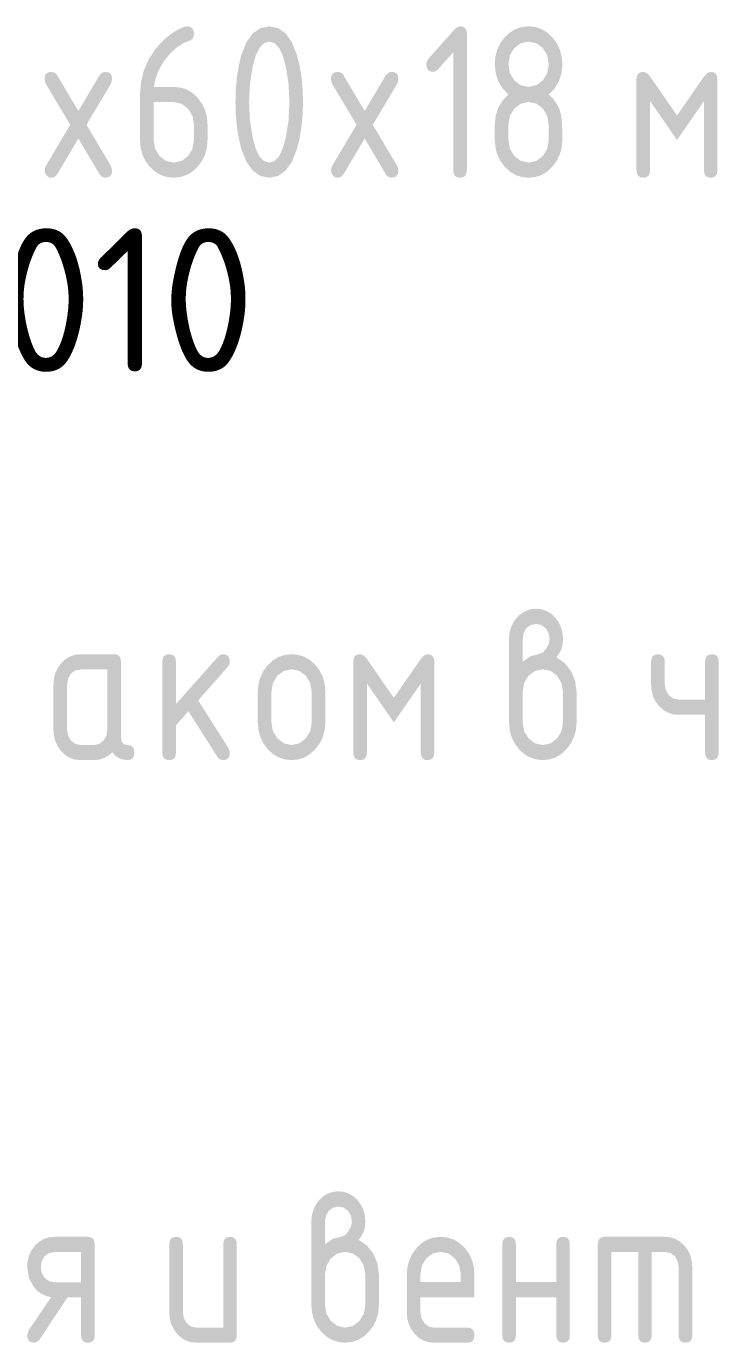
# Model space of a CAD drawing. Header units: millimetres. Extents: x 0 to 1189, y 0 to 841.
# Drawn here: x 1070.05 to 1083.89, y 114.16 to 140.48 of the extents above; entities that cross this region are included whole.
import ezdxf

# ---------------------------------------------------------------- set-up
doc = ezdxf.new("R2010")
doc.units = ezdxf.units.MM

msp = doc.modelspace()

# ---------------------------------------------------------------- hatches: boundary and pattern name
h = msp.add_hatch(color=7)
h.paths.add_polyline_path([(1072.593006, 138.961803), (1072.593006, 138.208292), (1072.621669, 138.031421), (1072.709864, 137.886382), (1072.840571, 137.785303), (1072.996496, 137.750784), (1073.152421, 137.785303), (1073.283128, 137.886382), (1073.371115, 138.032868), (1073.399985, 138.208292), (1073.399985, 138.508705), (1073.371115, 138.683715), (1073.283128, 138.830614), (1073.152421, 138.929488), (1072.996496, 138.961803)])
h.paths.add_polyline_path([(1073.263835, 140.477094), (1073.323478, 140.467586), (1073.366017, 140.43906), (1073.391502, 140.391518), (1073.399985, 140.324959), (1073.383035, 140.237522), (1073.332186, 140.197628), (1073.187027, 140.139036), (1073.051479, 140.051763), (1072.925234, 139.935861), (1072.80798, 139.791382), (1072.728932, 139.663578), (1072.667558, 139.533758), (1072.62458, 139.401561), (1072.600723, 139.266626), (1072.996496, 139.266626), (1073.132801, 139.253026), (1073.258461, 139.211986), (1073.372752, 139.143145), (1073.474951, 139.046139), (1073.561422, 138.929609), (1073.622676, 138.8014), (1073.659125, 138.661202), (1073.671183, 138.508705), (1073.671183, 138.208292), (1073.658454, 138.055166), (1073.620609, 137.913874), (1073.558167, 137.785295), (1073.471643, 137.670306), (1073.369186, 137.573619), (1073.255153, 137.504941), (1073.130579, 137.463962), (1072.996496, 137.450371), (1072.860656, 137.463902), (1072.735771, 137.504459), (1072.621635, 137.571992), (1072.518041, 137.666448), (1072.431483, 137.782909), (1072.37004, 137.910636), (1072.333401, 138.049525), (1072.321257, 138.199473), (1072.321257, 139.113939), (1072.340446, 139.363209), (1072.397876, 139.596666), (1072.49334, 139.814206), (1072.62663, 140.015727), (1072.74788, 140.156433), (1072.873988, 140.27404), (1073.005677, 140.369426), (1073.14367, 140.44347), (1073.213675, 140.468137)])
h = msp.add_hatch(color=7)
h.paths.add_polyline_path([(1075.308074, 138.961803), (1075.290641, 139.328499), (1075.236416, 139.672871), (1075.175498, 139.892057), (1075.100059, 140.048042), (1075.00984, 140.141292), (1074.904584, 140.172272), (1074.800723, 140.141223), (1074.71035, 140.047491), (1074.634135, 139.890196), (1074.572752, 139.668461), (1074.518527, 139.322987), (1074.501094, 138.961803), (1074.518527, 138.59869), (1074.572752, 138.254594), (1074.633593, 138.03472), (1074.708903, 137.877219), (1074.799095, 137.782453), (1074.904584, 137.750784), (1075.00984, 137.782453), (1075.100059, 137.877219), (1075.175498, 138.03472), (1075.236416, 138.254594), (1075.290641, 138.59869)])
h.paths.add_polyline_path([(1075.579272, 138.961803), (1075.571494, 138.700682), (1075.548472, 138.457441), (1075.510671, 138.232391), (1075.458555, 138.02584), (1075.359828, 137.773607), (1075.233866, 137.593825), (1075.081757, 137.486183), (1074.904584, 137.450371), (1074.725637, 137.486183), (1074.573097, 137.593825), (1074.446705, 137.773607), (1074.346203, 138.02584), (1074.296318, 138.232391), (1074.259662, 138.457441), (1074.237062, 138.700682), (1074.229345, 138.961803), (1074.237062, 139.225233), (1074.259662, 139.469748), (1074.296318, 139.695247), (1074.346203, 139.901626), (1074.446705, 140.154091), (1074.573097, 140.333847), (1074.725637, 140.44136), (1074.904584, 140.477094), (1075.081757, 140.44136), (1075.233866, 140.333847), (1075.359828, 140.154091), (1075.458555, 139.901626), (1075.510671, 139.693387), (1075.548472, 139.468095), (1075.571494, 139.224613)])
h = msp.add_hatch(color=7)
h.dxf.hatch_style = 2
h.paths.add_polyline_path([(1078.585162, 139.960606), (1078.27593, 139.61334), (1078.233142, 139.579233), (1078.181672, 139.567038), (1078.122029, 139.576546), (1078.079491, 139.605072), (1078.054006, 139.652614), (1078.045522, 139.719173), (1078.054617, 139.777051), (1078.083556, 139.825007), (1078.611069, 140.418114), (1078.665915, 140.461867), (1078.720761, 140.477094), (1078.780085, 140.467586), (1078.82246, 140.43906), (1078.847885, 140.391518), (1078.85636, 140.324959), (1078.85636, 137.598648), (1078.847885, 137.532459), (1078.82246, 137.486269), (1078.780085, 137.459199), (1078.720761, 137.450371), (1078.661436, 137.459199), (1078.619062, 137.486269), (1078.593637, 137.532459), (1078.585162, 137.598648)])
h = msp.add_hatch(color=7)
h.paths.add_polyline_path([(1080.089522, 137.750784), (1080.245447, 137.785303), (1080.376154, 137.886382), (1080.464142, 138.031421), (1080.493012, 138.208292), (1080.493012, 138.508705), (1080.464142, 138.683715), (1080.376154, 138.830614), (1080.245447, 138.931418), (1080.089522, 138.965662), (1079.933597, 138.931418), (1079.80289, 138.830614), (1079.714696, 138.685369), (1079.686033, 138.508705), (1079.686033, 138.208292), (1079.714696, 138.031421), (1079.80289, 137.886382), (1079.933597, 137.785303)])
h.paths.add_polyline_path([(1080.089522, 137.450371), (1079.953682, 137.463962), (1079.828797, 137.504941), (1079.714661, 137.573619), (1079.611067, 137.670306), (1079.524509, 137.787086), (1079.463066, 137.914977), (1079.426427, 138.053926), (1079.414284, 138.203882), (1079.414284, 138.508705), (1079.43132, 138.687221), (1079.482359, 138.847909), (1079.567297, 138.990303), (1079.686033, 139.113939), (1079.567297, 139.237807), (1079.482359, 139.380176), (1079.43132, 139.540735), (1079.414284, 139.719173), (1079.426427, 139.871679), (1079.463066, 140.011937), (1079.524509, 140.14031), (1079.611067, 140.257159), (1079.714661, 140.354079), (1079.828797, 140.422731), (1079.953682, 140.463581), (1080.089522, 140.477094), (1080.223605, 140.463581), (1080.34818, 140.422731), (1080.462213, 140.354079), (1080.56467, 140.257159), (1080.651193, 140.14031), (1080.713636, 140.011937), (1080.75148, 139.871679), (1080.76421, 139.719173), (1080.747182, 139.540735), (1080.696204, 139.380176), (1080.611428, 139.237807), (1080.493012, 139.113939), (1080.582102, 139.026821), (1080.652175, 138.93004), (1080.703852, 138.823647), (1080.737751, 138.707693), (1080.749792, 138.630756), (1080.758009, 138.5209), (1080.762711, 138.378489), (1080.76421, 138.203882), (1080.75148, 138.053926), (1080.713636, 137.914977), (1080.651193, 137.787086), (1080.56467, 137.670306), (1080.462213, 137.573619), (1080.34818, 137.504941), (1080.223605, 137.463962)])
h.paths.add_polyline_path([(1080.089522, 139.266626), (1080.245447, 139.298941), (1080.376154, 139.397815), (1080.464142, 139.544231), (1080.493012, 139.719173), (1080.464142, 139.894598), (1080.376154, 140.041083), (1080.245447, 140.139957), (1080.089522, 140.172272), (1079.933597, 140.139957), (1079.80289, 140.041083), (1079.714696, 139.894598), (1079.686033, 139.719173), (1079.714696, 139.544231), (1079.80289, 139.397815), (1079.933597, 139.298941)])
h = msp.add_hatch(color=7)
h.dxf.hatch_style = 2
h.paths.add_polyline_path([(1071.250465, 138.508705), (1071.740495, 137.682984), (1071.763095, 137.598648), (1071.754611, 137.532459), (1071.729126, 137.486269), (1071.686588, 137.459199), (1071.626945, 137.450371), (1071.562246, 137.46615), (1071.514497, 137.513761), (1071.088407, 138.233648), (1070.662318, 137.513761), (1070.614293, 137.46615), (1070.549319, 137.450371), (1070.497849, 137.460431), (1070.455061, 137.492815), (1070.424193, 137.542631), (1070.413169, 137.598648), (1070.435768, 137.682984), (1070.92635, 138.508705), (1070.435768, 139.330015), (1070.413169, 139.418761), (1070.421652, 139.483089), (1070.447137, 139.529486), (1070.489676, 139.55759), (1070.549319, 139.567038), (1070.614293, 139.551259), (1070.662318, 139.503648), (1071.088407, 138.783761), (1071.514497, 139.503648), (1071.562246, 139.551259), (1071.626945, 139.567038), (1071.686588, 139.55821), (1071.729126, 139.53114), (1071.754611, 139.48495), (1071.763095, 139.418761), (1071.740495, 139.330015)])
h = msp.add_hatch(color=7)
h.dxf.hatch_style = 2
h.paths.add_polyline_path([(1076.97473, 138.508705), (1077.46476, 137.682984), (1077.48736, 137.598648), (1077.478876, 137.532459), (1077.453391, 137.486269), (1077.410853, 137.459199), (1077.35121, 137.450371), (1077.286511, 137.46615), (1077.238762, 137.513761), (1076.812672, 138.233648), (1076.386583, 137.513761), (1076.338558, 137.46615), (1076.273584, 137.450371), (1076.222114, 137.460431), (1076.179326, 137.492815), (1076.148458, 137.542631), (1076.137434, 137.598648), (1076.160034, 137.682984), (1076.650615, 138.508705), (1076.160034, 139.330015), (1076.137434, 139.418761), (1076.145917, 139.483089), (1076.171402, 139.529486), (1076.213941, 139.55759), (1076.273584, 139.567038), (1076.338558, 139.551259), (1076.386583, 139.503648), (1076.812672, 138.783761), (1077.238762, 139.503648), (1077.286511, 139.551259), (1077.35121, 139.567038), (1077.410853, 139.55821), (1077.453391, 139.53114), (1077.478876, 139.48495), (1077.48736, 139.418761), (1077.46476, 139.330015)])
h = msp.add_hatch(color=7)
h.dxf.hatch_style = 2
h.paths.add_polyline_path([(1083.057564, 138.203882), (1082.518476, 138.98275), (1082.518476, 137.598648), (1082.510001, 137.532459), (1082.484576, 137.486269), (1082.442201, 137.459199), (1082.382877, 137.450371), (1082.323234, 137.459199), (1082.280695, 137.486269), (1082.25521, 137.532459), (1082.246727, 137.598648), (1082.246727, 139.418761), (1082.25521, 139.483089), (1082.280695, 139.529486), (1082.323234, 139.55759), (1082.382877, 139.567038), (1082.450676, 139.544231), (1082.518476, 139.473882), (1083.057564, 138.695015), (1083.596653, 139.473882), (1083.664452, 139.544231), (1083.732252, 139.567038), (1083.789578, 139.55759), (1083.830782, 139.529486), (1083.855655, 139.483089), (1083.863992, 139.418761), (1083.863992, 137.598648), (1083.855655, 137.532459), (1083.830782, 137.486269), (1083.789578, 137.459199), (1083.732252, 137.450371), (1083.672927, 137.459199), (1083.630553, 137.486269), (1083.605128, 137.532459), (1083.596653, 137.598648), (1083.596653, 138.98275)])
h = msp.add_hatch(color=7)
h.paths.add_polyline_path([(1079.970745, 127.773541), (1080.134318, 127.884267), (1080.283835, 127.921818), (1080.365139, 127.94931), (1080.438175, 128.027652), (1080.492401, 128.127146), (1080.509833, 128.22664), (1080.489989, 128.344187), (1080.430458, 128.442717), (1080.343022, 128.507002), (1080.238635, 128.527053), (1080.133766, 128.505349), (1080.046261, 128.442717), (1079.990106, 128.344187), (1079.970745, 128.22664)])
h.paths.add_polyline_path([(1080.641574, 127.862287), (1080.808867, 127.748254), (1080.939781, 127.583372), (1081.021223, 127.383694), (1081.048922, 127.168307), (1081.048922, 126.558663), (1081.036192, 126.408086), (1080.998348, 126.268104), (1080.935905, 126.140006), (1080.849382, 126.025087), (1080.746925, 125.9284), (1080.632892, 125.859722), (1080.508317, 125.818743), (1080.374234, 125.805152), (1080.238394, 125.818743), (1080.113509, 125.859722), (1079.999373, 125.9284), (1079.895779, 126.025087), (1079.809221, 126.141867), (1079.747778, 126.269757), (1079.711139, 126.408707), (1079.698995, 126.558663), (1079.698995, 128.22664), (1079.708917, 128.348803), (1079.738683, 128.461458), (1079.788292, 128.564604), (1079.857745, 128.658242), (1079.940436, 128.733741), (1080.031034, 128.788053), (1080.130209, 128.820868), (1080.238635, 128.831875), (1080.347345, 128.820807), (1080.447684, 128.787571), (1080.539547, 128.732113), (1080.622832, 128.654383), (1080.690055, 128.562976), (1080.738519, 128.460976), (1080.767862, 128.348743), (1080.777724, 128.22664), (1080.76924, 128.117853), (1080.743755, 128.020693), (1080.701217, 127.935418)])
h.paths.add_polyline_path([(1080.777724, 126.563073), (1080.777724, 127.168307), (1080.748854, 127.341871), (1080.660866, 127.490217), (1080.530159, 127.589091), (1080.374234, 127.621406), (1080.218309, 127.589091), (1080.087602, 127.490217), (1079.999408, 127.341871), (1079.970745, 127.168307), (1079.970745, 126.563073), (1079.999408, 126.386201), (1080.087602, 126.241163), (1080.218309, 126.140084), (1080.374234, 126.105564), (1080.530159, 126.140084), (1080.660866, 126.241163), (1080.748854, 126.387648)])
h = msp.add_hatch(color=7)
h.paths.add_polyline_path([(1071.669606, 127.616996), (1071.130517, 127.616996), (1071.025649, 127.595223), (1070.938143, 127.532109), (1070.881988, 127.433855), (1070.862627, 127.316584), (1070.862627, 126.410386), (1070.882471, 126.294769), (1070.942002, 126.194861), (1071.029025, 126.127888), (1071.130517, 126.105564), (1071.401715, 126.105564), (1071.504379, 126.127888), (1071.58968, 126.194861), (1071.649693, 126.293115), (1071.669606, 126.410386)])
h.paths.add_polyline_path([(1072.208143, 125.953429), (1072.199806, 125.88724), (1072.174933, 125.84105), (1072.133729, 125.81398), (1072.076403, 125.805152), (1071.985297, 125.814729), (1071.903597, 125.843737), (1071.830991, 125.892588), (1071.767171, 125.961697), (1071.687434, 125.892588), (1071.600153, 125.843737), (1071.505017, 125.814729), (1071.401715, 125.805152), (1071.130517, 125.805152), (1071.021549, 125.815616), (1070.921469, 125.847526), (1070.830691, 125.901657), (1070.749628, 125.978784), (1070.680175, 126.071802), (1070.630565, 126.173915), (1070.6008, 126.286363), (1070.590878, 126.410386), (1070.590878, 127.316584), (1070.6008, 127.438747), (1070.630565, 127.551402), (1070.680175, 127.654548), (1070.749628, 127.748185), (1070.830691, 127.823452), (1070.921469, 127.87779), (1071.021549, 127.910734), (1071.130517, 127.921818), (1071.804654, 127.921818), (1071.864297, 127.91237), (1071.906835, 127.884267), (1071.93232, 127.83787), (1071.940804, 127.773541), (1071.940804, 126.258251), (1071.949279, 126.191373), (1071.974704, 126.143667), (1072.017078, 126.115081), (1072.076403, 126.105564), (1072.133729, 126.096055), (1072.174933, 126.06753), (1072.199806, 126.019988)])
h = msp.add_hatch(color=7)
h.dxf.hatch_style = 2
h.paths.add_polyline_path([(1073.039278, 126.926875), (1073.887599, 127.879375), (1073.928664, 127.911759), (1073.981305, 127.921818), (1074.040948, 127.91237), (1074.083487, 127.884267), (1074.108972, 127.83787), (1074.117455, 127.773541), (1074.106638, 127.71587), (1074.075563, 127.667708), (1073.484109, 126.999084), (1074.090997, 126.042174), (1074.117455, 125.953429), (1074.108972, 125.88724), (1074.083487, 125.84105), (1074.040948, 125.81398), (1073.981305, 125.805152), (1073.916606, 125.82093), (1073.868857, 125.868541), (1073.287876, 126.783008), (1073.039278, 126.499683), (1073.039278, 125.953429), (1073.030803, 125.88724), (1073.005378, 125.84105), (1072.963004, 125.81398), (1072.903679, 125.805152), (1072.844036, 125.81398), (1072.801498, 125.84105), (1072.776013, 125.88724), (1072.767529, 125.953429), (1072.767529, 127.773541), (1072.776013, 127.83787), (1072.801498, 127.884267), (1072.844036, 127.91237), (1072.903679, 127.921818), (1072.963004, 127.91237), (1073.005378, 127.884267), (1073.030803, 127.83787), (1073.039278, 127.773541)])
h = msp.add_hatch(color=7)
h.paths.add_polyline_path([(1074.676403, 126.558663), (1074.676403, 127.163897), (1074.688547, 127.316403), (1074.725185, 127.456661), (1074.786629, 127.585034), (1074.873187, 127.701883), (1074.976781, 127.79857), (1075.090917, 127.867248), (1075.215801, 127.908227), (1075.351642, 127.921818), (1075.487404, 127.908288), (1075.61216, 127.86773), (1075.72627, 127.800198), (1075.830096, 127.705742), (1075.916568, 127.589143), (1075.977822, 127.460451), (1076.014271, 127.318944), (1076.026329, 127.163897), (1076.026329, 126.558663), (1076.013599, 126.408707), (1075.975755, 126.269757), (1075.913313, 126.141867), (1075.826789, 126.025087), (1075.724332, 125.9284), (1075.610299, 125.859722), (1075.485725, 125.818743), (1075.351642, 125.805152), (1075.215801, 125.818743), (1075.090917, 125.859722), (1074.976781, 125.9284), (1074.873187, 126.025087), (1074.786629, 126.141867), (1074.725185, 126.269757), (1074.688547, 126.408707)])
h.paths.add_polyline_path([(1075.755131, 126.563073), (1075.755131, 127.168307), (1075.726261, 127.341871), (1075.638273, 127.490217), (1075.507567, 127.589091), (1075.351642, 127.621406), (1075.195717, 127.589091), (1075.06501, 127.490217), (1074.976815, 127.341871), (1074.948152, 127.168307), (1074.948152, 126.563073), (1074.976815, 126.386201), (1075.06501, 126.241163), (1075.195717, 126.140084), (1075.351642, 126.105564), (1075.507567, 126.140084), (1075.638273, 126.241163), (1075.726261, 126.387648)])
h = msp.add_hatch(color=7)
h.dxf.hatch_style = 2
h.paths.add_polyline_path([(1077.396114, 126.558663), (1076.857026, 127.33753), (1076.857026, 125.953429), (1076.848551, 125.88724), (1076.823126, 125.84105), (1076.780751, 125.81398), (1076.721427, 125.805152), (1076.661784, 125.81398), (1076.619245, 125.84105), (1076.59376, 125.88724), (1076.585277, 125.953429), (1076.585277, 127.773541), (1076.59376, 127.83787), (1076.619245, 127.884267), (1076.661784, 127.91237), (1076.721427, 127.921818), (1076.789226, 127.899012), (1076.857026, 127.828663), (1077.396114, 127.049796), (1077.935203, 127.828663), (1078.003002, 127.899012), (1078.070802, 127.921818), (1078.128128, 127.91237), (1078.169331, 127.884267), (1078.194205, 127.83787), (1078.202542, 127.773541), (1078.202542, 125.953429), (1078.194205, 125.88724), (1078.169331, 125.84105), (1078.128128, 125.81398), (1078.070802, 125.805152), (1078.011477, 125.81398), (1077.969103, 125.84105), (1077.943678, 125.88724), (1077.935203, 125.953429), (1077.935203, 127.33753)])
h = msp.add_hatch(color=7)
h.dxf.hatch_style = 2
h.paths.add_polyline_path([(1083.88989, 127.773541), (1083.88989, 125.953429), (1083.881406, 125.88724), (1083.855921, 125.84105), (1083.813383, 125.81398), (1083.753739, 125.805152), (1083.694734, 125.81398), (1083.652522, 125.84105), (1083.627158, 125.88724), (1083.618692, 125.953429), (1083.618692, 126.71135), (1083.079603, 126.71135), (1082.972805, 126.722348), (1082.873449, 126.755102), (1082.781947, 126.809251), (1082.698713, 126.884431), (1082.62926, 126.977397), (1082.579651, 127.078735), (1082.549885, 127.188754), (1082.539963, 127.307764), (1082.539963, 127.773541), (1082.548447, 127.83787), (1082.573932, 127.884267), (1082.61647, 127.91237), (1082.676114, 127.921818), (1082.735438, 127.91237), (1082.777813, 127.884267), (1082.803238, 127.83787), (1082.811712, 127.773541), (1082.811712, 127.320442), (1082.831556, 127.203171), (1082.891087, 127.104917), (1082.978111, 127.037945), (1083.079603, 127.01562), (1083.618692, 127.01562), (1083.618692, 127.773541), (1083.627158, 127.83787), (1083.652522, 127.884267), (1083.694734, 127.91237), (1083.753739, 127.921818), (1083.813383, 127.91237), (1083.855921, 127.884267), (1083.881406, 127.83787)])
h = msp.add_hatch(color=7)
h.paths.add_polyline_path([(1076.018962, 116.124794), (1076.182535, 116.235519), (1076.332052, 116.273071), (1076.413356, 116.300563), (1076.486392, 116.378904), (1076.540618, 116.478399), (1076.55805, 116.577893), (1076.538207, 116.69544), (1076.478675, 116.793969), (1076.391239, 116.858255), (1076.286852, 116.878305), (1076.181984, 116.856601), (1076.094478, 116.793969), (1076.038323, 116.69544), (1076.018962, 116.577893)])
h.paths.add_polyline_path([(1076.689791, 116.21354), (1076.857085, 116.099507), (1076.987998, 115.934625), (1077.06944, 115.734947), (1077.097139, 115.51956), (1077.097139, 114.909916), (1077.084409, 114.759339), (1077.046565, 114.619356), (1076.984122, 114.491259), (1076.897599, 114.376339), (1076.795142, 114.279653), (1076.681109, 114.210975), (1076.556534, 114.169995), (1076.422451, 114.156404), (1076.286611, 114.169995), (1076.161726, 114.210975), (1076.04759, 114.279653), (1075.943996, 114.376339), (1075.857438, 114.493119), (1075.795995, 114.62101), (1075.759357, 114.759959), (1075.747213, 114.909916), (1075.747213, 116.577893), (1075.757134, 116.700056), (1075.7869, 116.812711), (1075.836509, 116.915857), (1075.905963, 117.009495), (1075.988653, 117.084994), (1076.079251, 117.139306), (1076.178427, 117.17212), (1076.286852, 117.183127), (1076.395562, 117.17206), (1076.495901, 117.138823), (1076.587764, 117.083366), (1076.671049, 117.005636), (1076.738272, 116.914229), (1076.786736, 116.812228), (1076.816079, 116.699996), (1076.825941, 116.577893), (1076.817457, 116.469105), (1076.791972, 116.371945), (1076.749434, 116.28667)])
h.paths.add_polyline_path([(1076.825941, 114.914325), (1076.825941, 115.51956), (1076.797071, 115.693124), (1076.709083, 115.841469), (1076.578376, 115.940344), (1076.422451, 115.972659), (1076.266526, 115.940344), (1076.135819, 115.841469), (1076.047625, 115.693124), (1076.018962, 115.51956), (1076.018962, 114.914325), (1076.047625, 114.737454), (1076.135819, 114.592416), (1076.266526, 114.491336), (1076.422451, 114.456817), (1076.578376, 114.491336), (1076.709083, 114.592416), (1076.797071, 114.738901)])
h = msp.add_hatch(color=7)
h.paths.add_polyline_path([(1070.543552, 115.066461), (1070.445487, 115.090576), (1070.355174, 115.131228), (1070.273336, 115.189244), (1070.200696, 115.265449), (1070.098514, 115.450933), (1070.064546, 115.667837), (1070.074467, 115.79), (1070.104233, 115.902654), (1070.153842, 116.0058), (1070.223296, 116.099438), (1070.304359, 116.174705), (1070.395137, 116.229043), (1070.495217, 116.261986), (1070.604185, 116.273071), (1071.278322, 116.273071), (1071.337965, 116.263623), (1071.380503, 116.235519), (1071.405988, 116.189123), (1071.414472, 116.124794), (1071.414472, 114.304681), (1071.405988, 114.238492), (1071.380503, 114.192302), (1071.337965, 114.165232), (1071.278322, 114.156404), (1071.219316, 114.165232), (1071.177105, 114.192302), (1071.15174, 114.238492), (1071.143274, 114.304681), (1071.143274, 115.062602), (1070.871525, 115.062602), (1070.309836, 114.215936), (1070.260847, 114.170254), (1070.200696, 114.156404), (1070.141052, 114.165232), (1070.098514, 114.192302), (1070.073029, 114.238492), (1070.064546, 114.304681), (1070.091004, 114.397837)])
h.paths.add_polyline_path([(1070.336295, 115.667837), (1070.356138, 115.551737), (1070.41567, 115.45176), (1070.502693, 115.38527), (1070.604185, 115.363015), (1071.143274, 115.363015), (1071.143274, 115.968249), (1070.604185, 115.968249), (1070.499317, 115.946476), (1070.411811, 115.883362), (1070.355656, 115.785108)])
h = msp.add_hatch(color=7)
h.dxf.hatch_style = 2
h.paths.add_polyline_path([(1074.256171, 116.124794), (1074.256171, 114.304681), (1074.247687, 114.238492), (1074.222202, 114.192302), (1074.179664, 114.165232), (1074.120021, 114.156404), (1073.445884, 114.156404), (1073.336916, 114.166869), (1073.236836, 114.198779), (1073.146058, 114.25291), (1073.064995, 114.330037), (1072.995542, 114.423055), (1072.945932, 114.525167), (1072.916167, 114.637615), (1072.906245, 114.761639), (1072.906245, 116.124794), (1072.914728, 116.189123), (1072.940213, 116.235519), (1072.982752, 116.263623), (1073.042395, 116.273071), (1073.101719, 116.263623), (1073.144094, 116.235519), (1073.169519, 116.189123), (1073.177994, 116.124794), (1073.177994, 114.761639), (1073.197838, 114.646021), (1073.257369, 114.546113), (1073.344392, 114.479141), (1073.445884, 114.456817), (1073.984973, 114.456817), (1073.984973, 116.124794), (1073.993439, 116.189123), (1074.018804, 116.235519), (1074.061015, 116.263623), (1074.120021, 116.273071), (1074.179664, 116.263623), (1074.222202, 116.235519), (1074.247687, 116.189123)])
h = msp.add_hatch(color=7)
h.paths.add_polyline_path([(1078.330993, 115.972659), (1078.175068, 115.940344), (1078.044361, 115.841469), (1077.956166, 115.69457), (1077.927503, 115.51956), (1077.927503, 115.366873), (1078.734482, 115.366873), (1078.734482, 115.51956), (1078.705613, 115.69457), (1078.617625, 115.841469), (1078.486918, 115.940344)])
h.paths.add_polyline_path([(1077.927503, 115.062602), (1077.927503, 114.761639), (1077.947347, 114.646021), (1078.006878, 114.546113), (1078.093901, 114.479141), (1078.195394, 114.456817), (1078.86953, 114.456817), (1078.929173, 114.447308), (1078.971712, 114.418783), (1078.997197, 114.37124), (1079.00568, 114.304681), (1078.997197, 114.238492), (1078.971712, 114.192302), (1078.929173, 114.165232), (1078.86953, 114.156404), (1078.195394, 114.156404), (1078.086426, 114.166869), (1077.986345, 114.198779), (1077.895567, 114.25291), (1077.814504, 114.330037), (1077.745051, 114.423055), (1077.695442, 114.525167), (1077.665676, 114.637615), (1077.655754, 114.761639), (1077.655754, 115.51515), (1077.667898, 115.667656), (1077.704537, 115.807914), (1077.76598, 115.936287), (1077.852538, 116.053136), (1077.956132, 116.149823), (1078.070268, 116.218501), (1078.195153, 116.25948), (1078.330993, 116.273071), (1078.466755, 116.25954), (1078.591511, 116.218983), (1078.705621, 116.15145), (1078.809448, 116.056995), (1078.89592, 115.940464), (1078.957173, 115.812255), (1078.993623, 115.672057), (1079.00568, 115.51956), (1079.00568, 115.062602)])
h = msp.add_hatch(color=7)
h.dxf.hatch_style = 2
h.paths.add_polyline_path([(1079.836045, 115.062602), (1079.836045, 114.304681), (1079.82757, 114.238492), (1079.802145, 114.192302), (1079.75977, 114.165232), (1079.700446, 114.156404), (1079.640803, 114.165232), (1079.598264, 114.192302), (1079.572779, 114.238492), (1079.564296, 114.304681), (1079.564296, 116.124794), (1079.572779, 116.189123), (1079.598264, 116.235519), (1079.640803, 116.263623), (1079.700446, 116.273071), (1079.75977, 116.263623), (1079.802145, 116.235519), (1079.82757, 116.189123), (1079.836045, 116.124794), (1079.836045, 115.366873), (1080.643024, 115.366873), (1080.643024, 116.124794), (1080.65149, 116.189123), (1080.676855, 116.235519), (1080.719066, 116.263623), (1080.778072, 116.273071), (1080.837715, 116.263623), (1080.880253, 116.235519), (1080.905738, 116.189123), (1080.914222, 116.124794), (1080.914222, 114.304681), (1080.905738, 114.238492), (1080.880253, 114.192302), (1080.837715, 114.165232), (1080.778072, 114.156404), (1080.719066, 114.165232), (1080.676855, 114.192302), (1080.65149, 114.238492), (1080.643024, 114.304681), (1080.643024, 115.062602)])
h = msp.add_hatch(color=7)
h.dxf.hatch_style = 2
h.paths.add_polyline_path([(1081.608987, 116.273071), (1082.822763, 116.273071), (1082.931103, 116.261986), (1083.030089, 116.229043), (1083.120497, 116.174705), (1083.203102, 116.099438), (1083.272555, 116.0058), (1083.322164, 115.902654), (1083.35193, 115.79), (1083.361852, 115.667837), (1083.361852, 114.304681), (1083.353368, 114.238492), (1083.327883, 114.192302), (1083.285345, 114.165232), (1083.225702, 114.156404), (1083.166377, 114.165232), (1083.124003, 114.192302), (1083.098578, 114.238492), (1083.090103, 114.304681), (1083.090103, 115.667837), (1083.070741, 115.785108), (1083.014586, 115.883362), (1082.92715, 115.94813), (1082.822763, 115.968249), (1082.551565, 115.968249), (1082.551565, 114.304681), (1082.543082, 114.238492), (1082.517597, 114.192302), (1082.475059, 114.165232), (1082.415415, 114.156404), (1082.358321, 114.165232), (1082.317092, 114.192302), (1082.29209, 114.238492), (1082.283675, 114.304681), (1082.283675, 115.968249), (1081.744586, 115.968249), (1081.744586, 114.304681), (1081.736111, 114.238492), (1081.710687, 114.192302), (1081.668312, 114.165232), (1081.608987, 114.156404), (1081.549344, 114.165232), (1081.506806, 114.192302), (1081.481321, 114.238492), (1081.472837, 114.304681), (1081.472837, 116.124794), (1081.481321, 116.189123), (1081.506806, 116.235519), (1081.549344, 116.263623)])

# ---------------------------------------------------------------- texts
at = {"color": 7, "insert": (1059.055662, 136.438799), "char_height": 2.868995, "attachment_point": 1}
msp.add_mtext('{\\fGOSTCommon|b0|i0|c0;RAL 9010}', dxfattribs=at)

doc.saveas('drawing.dxf')
